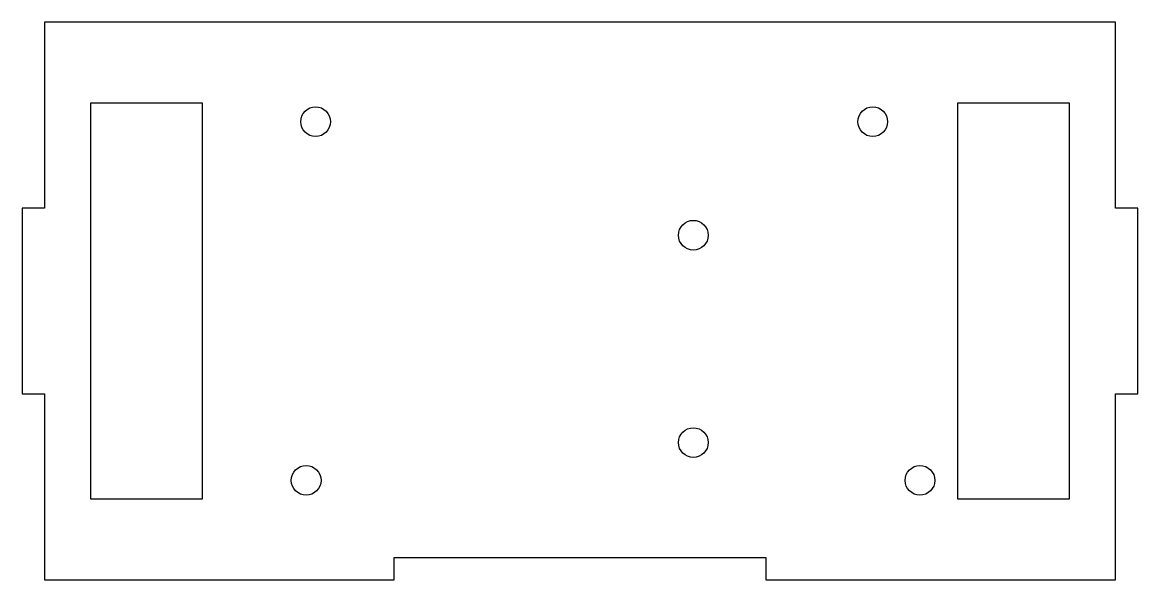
# Model space of a CAD drawing. Header units: inches. Extents: x -2.92 to 2.99, y -1.45 to 1.5.
import ezdxf

# ---------------------------------------------------------------- set-up
doc = ezdxf.new("R2010")
doc.units = ezdxf.units.IN
doc.header["$MEASUREMENT"] = 0

msp = doc.modelspace()

# ---------------------------------------------------------------- linework, layer by layer
for points in [[(1.0193, -1.336), (1.0193, -1.4541), (2.8697, -1.4541), (2.8697, -0.4699), (2.9878, -0.4699), (2.9878, 0.5144), (2.8697, 0.5144), (2.8697, 1.4986), (-2.7996, 1.4986), (-2.7996, 0.5144), (-2.9177, 0.5144), (-2.9177, -0.4699), (-2.7996, -0.4699), (-2.7996, -1.4541), (-0.9492, -1.4541), (-0.9492, -1.336)], [(-2.5556, 1.0722), (-1.9649, 1.0722), (-1.9649, -1.0278), (-2.5556, -1.0278)], [(2.6256, -1.0278), (2.0351, -1.0278), (2.0351, 1.0722), (2.6256, 1.0722)]]:
    msp.add_lwpolyline(points, close=True)
for centre in [(-1.3649, 0.9722), (1.5851, 0.9722), (0.6351, 0.3707), (0.6351, -0.7278), (-1.4149, -0.9278), (1.8351, -0.9278)]:
    msp.add_circle(centre, 0.0787)

doc.saveas('drawing.dxf')
